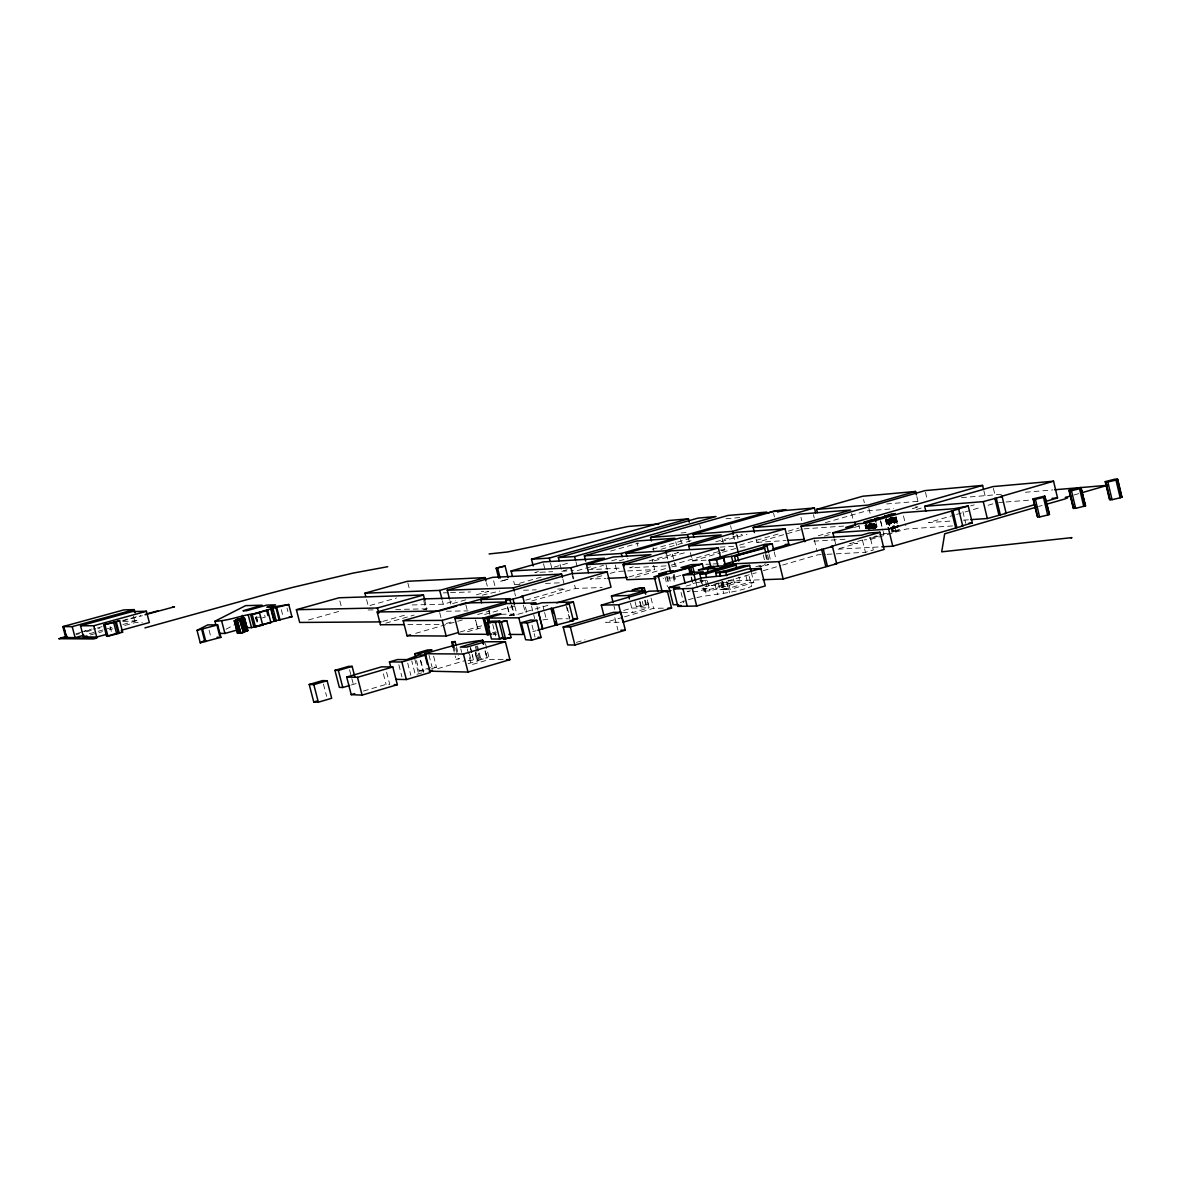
<?xml version="1.0" encoding="UTF-8"?>
<svg xmlns="http://www.w3.org/2000/svg" width="1181" height="1181" viewBox="0 0 1181 1181"><rect width="100%" height="100%" fill="white"/><g stroke="black" fill="none" stroke-linecap="round" stroke-linejoin="round"><path stroke-width="0.75" stroke-dasharray="5 3.75" d="M899.346 529.9L896.482 531.007M226.073 629.193L234.03 624.985M878.339 536.159L873.999 537.488M869.496 537.724L870.633 537.355M475.293 653.757L477.08 660.77L487.236 657.817L485.45 650.82M421.824 672.875L415.328 674.794L411.756 660.858M437.693 668.653L465.034 660.622M363.438 691.062L386.084 684.375L389.76 684.478L386.586 672.166M468.119 663.692L478.025 660.784L475.795 652.015M503.121 659.574L489.495 659.426L471.322 664.785L469.064 655.957M351.377 684.965L356.544 683.459L353.075 683.356L351.746 678.248M690.324 590.795L687.224 591.696L698.192 591.327L707.522 588.596L705.131 579.768M416.509 660.607L419.166 670.97L432.084 667.176L436.453 667.25L433.353 655.145M635.068 601.72L636.323 606.754L640.973 606.665L648.502 604.657L647.232 599.608M419.166 670.97L423.477 671.059L429.973 669.155M431.582 668.682L436.453 667.25M703.182 587.739L704.024 591.105L734.228 582.277L740.192 582.056L738.937 576.992M468.089 660.651L473.684 659.958L472.356 654.717M704.024 591.105L709.87 590.928L740.192 582.056M836.207 553.83L865.422 552.309L873.305 550.006L870.397 538.093M680.197 602.694C703.345 592.951 728.456 595.829 751.647 586.352L748.651 574.246M576.372 642.39L585.023 639.836M758.896 566.659L768.669 564.562L760.18 567.042M862.47 539.997L849.715 543.718L857.495 543.26L836.916 549.254L881.956 546.788M623.701 610.444L631.746 608.097L649.078 607.787L646.937 599.284M636.323 606.754L643.143 604.775L648.502 604.657M718.328 583.06L706.784 586.426L702.385 586.573M720.646 582.838L711.479 585.51L723.097 585.126L732.353 582.425L722.329 582.779M751.308 572.239L753.847 582.513L730.079 589.452L727.954 580.875L756.224 572.741M763.28 570.689L780.921 565.551M782.678 565.035L817.946 554.775L825.253 554.391M954.853 514.931L928.606 522.578L950.616 521.057M956.595 514.429L981.101 507.284M988.098 505.247L996.853 502.707M622.52 612.688L632.809 612.54L649.078 607.787M622.756 617.309L605.632 622.313L619.582 622.254M624.469 616.822L653.595 608.318L664.401 608.156M718.21 582.927L719.908 589.732L728.249 588.271L726.551 581.451M719.908 589.732L728.249 588.271M721.842 581.082L723.968 589.629L747.632 582.705L753.847 582.513M912.234 508.701L919.276 506.679L915.629 506.959M824.323 536.1L831.409 534.048M854.424 527.405L861.495 525.353M916.382 509.498L923.468 507.446M492.388 632.809L495.887 631.805M493.023 633.813L496.507 632.809M542.847 619.907L549.903 618.903M693.085 583.488L706.356 580.225L698.414 582.528M686.043 586.13L692.76 584.182L691.136 577.657M532.852 631.658L536.13 630.698M755.81 566.762L765.952 563.824M970.649 505.881L974.148 504.863M879.077 534.949L888.57 533.295M456.028 659.352L459.498 658.673L456.028 659.352L455.157 655.927M739.557 545.135L781.394 533.103M788.362 531.096L798.814 528.099M628.942 576.978L654.687 569.567L652.192 559.617M671.162 565.212L719.716 551.247M721.443 550.745L724.913 549.755L724.101 546.463M635.511 577.243L670.114 567.293M671.841 566.806L678.898 565.625M690.339 552.56L692.406 560.886L720.661 552.782M722.432 552.265L738.332 547.704M756.047 539.067L756.859 542.374L803.774 528.896L843.633 526.076M825.342 522.696L866.337 510.915L893.722 508.716M507.402 606.827L509.572 615.404L514.119 614.09L511.949 605.528M523.404 605.071L525.146 611.935L547.925 605.366M509.572 615.404L513.897 615.345L526.637 611.906L524.895 605.041M460.059 632.027L482.63 625.517M467.425 631.732L482.749 627.391M680.787 575.457L672.181 577.937L663.117 578.306M818.271 535.775L830.361 532.291M1073.898 495.016L1079.094 493.525M591.356 568.784L603.535 565.315M619.184 560.857L627.893 558.377M661.05 549.283L694.458 539.747M649.048 560.931L678.411 552.531L674.75 552.752M715.716 541.843L742.126 534.284M601.852 575.782L590.146 579.133L606.03 578.424M610.208 573.375L616.895 571.456L625.9 571.014M633.208 566.791L629.724 567.781L667.619 565.817M654.126 560.798L687.342 552.073M721.03 541.651L747.101 534.196M525.766 600.155L565.33 588.832L554.42 589.201M446.211 623.509L453.209 621.501M477.67 614.504L489.908 610.99M415.697 633.326L462.302 619.951M484.623 614.504L516.067 605.484M531.79 600.981L575.457 588.448L602.148 587.518M1038.571 506.501L1042.085 505.498M538.403 571.56L534.875 572.549L552.678 571.648M554.243 567.072L570.083 562.569M610.547 551.099L638.714 543.112M382.762 621.398L407.534 614.371M423.462 609.839L427.005 608.835L424.791 600.199M412.154 604.952L443.259 604.214L455.467 600.76M476.386 594.811L488.594 591.341L481.346 591.592M541.193 577.125L514.562 584.698L512.834 577.834M560.089 564.415L561.802 571.25L567.116 569.744M452.589 603.58L468.311 599.121M482.276 595.15L499.888 591.046M385.759 623.155L414.132 615.08M590.5 566.88L578.129 570.393L570.881 570.777M611.684 560.842L616.984 559.336M652.296 549.268L689.364 538.698M472.134 654.717L473.478 659.943L487.236 657.817M369.993 605.469L396.536 597.999M308.566 619.951L340.527 610.961M896.158 531.096L891.714 532.159M262.285 617.958L265.208 617.146L264.323 613.736M891.64 531.258L897.206 529.989M81.076 631.953L91.587 629.06M123.134 620.379L140.672 615.567M75.968 633.754L95.543 628.381M97.226 628.115L102.658 626.417M122.219 621.029L142.37 615.685M76.086 634.61L79.526 633.666M86.434 631.761L95.056 629.384M123.237 621.619L137.129 620.556L136.317 617.427M98.481 628.44L99.839 628.071M89.298 633.739L96.384 631.791M98.156 631.304L105.242 629.34M107.013 628.853L112.328 627.391M122.957 624.469L137.129 620.556M90.361 634.965L97.255 633.075M98.968 632.588L102.422 631.643M109.302 629.739L112.756 628.794M124.817 625.472L135.151 622.608L142.251 622.564M873.615 537.576L870.722 538.196M873.851 536.499L876.966 535.879M870.412 538.256L869.541 538.388M897.501 529.929L899.332 529.811M917.637 501.364L886.695 503.947M961.467 497.659L1001.636 494.263M1025.388 492.256L1052.773 489.938M739.719 517.573L725.902 518.71M998.683 502.56L1004.204 502.132M1006.05 501.984L1029.95 500.109M681.053 532.956L686.397 532.542M963.475 520.157L968.981 519.788M952.595 525.929L906.624 528.955L870.294 539.54L864.034 539.909M756.859 542.374L786.103 540.529M719.967 547.143L734.287 546.242M883.728 533.591L886.961 533.399M813.812 541.164L846.098 539.186M719.554 550.08L724.913 549.755M740.088 547.202L745.506 546.877M692.406 560.886L706.976 560.134M827.084 554.302L834.391 553.919M587.887 569.788L621.354 568.046M561.802 571.25L569.065 570.866M627.702 570.925L654.687 569.567M705.928 564.311L711.331 564.046M713.132 563.957L718.535 563.706M516.392 584.625L520.024 584.477M545.519 583.414L561.89 582.735M699.861 580.698L703.108 580.58M702.001 588.788L707.522 588.596M727.998 580.949L761.095 579.768M443.303 592.892L448.736 592.714M450.551 592.655L470.481 591.961M523.523 590.249L536.248 589.821M723.968 589.629L730.079 589.452M368.073 609.972L375.44 609.824M395.694 609.44L427.005 608.835M446.433 611.227L468.148 610.872M525.146 611.935L526.637 611.906M501.216 614.268L514.119 614.09M256.026 617.25L261.532 617.191M557.284 618.844L568.341 618.741M407.858 624.631L440.882 624.513M492.905 634.359L496.448 634.374M477.08 660.77L478.025 660.784M133.497 616.305L135.151 622.608M110.069 626.52L111.354 631.407M209.096 630.167L210.927 637.194M287.027 608.067L287.928 611.581M281.299 609.662L283.115 616.689M256.469 616.881L257.842 622.166M256.292 616.881L257.665 622.166M255.746 617.368L257.133 622.653M256.395 620.675L255.48 617.146L256.144 620.896M339.848 600.952L341.486 607.285M349.561 669.745L351.318 676.551M323.432 684.079L326.591 696.303M423.713 600.509L426.134 609.972M428.998 655.115L432.084 667.176M407.829 582.868L409.467 589.23M420.82 660.666L423.477 671.059M420.333 660.209L423.462 672.388M414.841 659.131L418.428 673.111M407.711 663.102L410.855 675.34M398.838 664.77L401.953 676.905M366.582 599.564L368.221 605.971M383.382 673.849L386.084 684.375M493.614 580.786L494.942 585.983M486.424 582.764L487.295 586.189M492.743 624.454L495.68 635.998M489.037 610.607L489.923 614.09M488.816 610.607L489.702 614.09M485.465 643.556L489.495 659.426M485.214 650.893L487 657.891M485.022 650.908L486.793 657.906M475.618 620.069L477.833 628.809L475.382 620.069M477.493 646.022L478.836 651.248M479.279 652.99L480.608 658.216M465.816 604.672L467.514 611.33M476.519 646.169L477.862 651.395M478.305 653.137L479.634 658.363M475.353 646.406L478.453 658.599M475.382 651.927L477.154 658.895M470.569 647.749L471.913 652.975M470.363 647.749L471.691 652.975M469.388 653.713L471.16 660.696M467.263 648.886L468.621 654.185M449.946 600.598L450.758 604.141M460.782 648.856L461.682 652.37M456.427 646.671L458.612 655.248M455.836 648.369L457.578 655.219M442.373 600.775L443.259 604.214M454.006 647.38L454.877 650.805M452.973 647.35L454.729 654.2M439.701 612.688L441 617.752M562.85 579.015L564.503 585.555M567.234 607.565L569.744 617.53M566.216 605.912L569.567 619.198M550.538 563.175L552.25 569.951M543.496 563.647L545.652 572.195M542.95 606.015L544.175 610.857M544.589 612.467L546.227 618.933M536.986 606.488L537.901 610.06M531.524 606.148L534.683 618.652M532.011 625.133L535.023 637.046M514.68 592.744L515.506 596.036M514.798 606.089L516.983 614.696M511.284 605.026L513.897 615.345M507.668 607.064L509.971 615.788M630.477 603.063L632.809 612.54M615.286 565.02L616.895 571.456M606.03 564.636L607.241 569.449M613.972 606.06L614.814 609.426M614.814 617.693L617.958 630.182M575.959 561.743L577.258 566.939M573.021 575.782L573.818 579M572.135 575.265L572.962 578.557M574.63 585.156L575.457 588.448M701.514 580.978L702.769 586.042M700.732 579.945L701.558 583.252M688.405 538.196L689.291 541.769M696.111 582.912L697.366 587.961M691.461 576.978L692.671 581.864M680.596 539.525L681.393 542.714M675.739 541.813L676.624 545.386M672.388 554.125L674.056 560.798M674.469 562.466L675.296 565.802M681.053 592.39L683.651 602.797M674.174 574.35L676.211 582.484M673.391 574.748L675.414 582.897M673.037 576.417L674.661 582.927M666.94 555.764L667.767 559.085M668.992 576.21L671.015 584.315M667.221 576.52L669.258 584.669M666.542 576.549L668.564 584.684M665.021 576.992L667.457 586.765M653.152 547.822L654.023 551.291M651.026 598.044L653.595 608.318M637.031 542.758L637.902 546.227M645.298 600.169L646.568 605.218M644.605 600.184L645.874 605.233M642.302 601.424L643.143 604.775M639.969 601.542L641.239 606.591M639.703 601.616L640.973 606.665M763.266 554.922L764.461 559.809M736.811 533.945L738.051 538.92M745.949 575.9L747.632 582.705M733.637 536.277L734.449 539.555M730.552 525.766L731.393 529.206M733.386 578.926L734.228 582.277M722.063 538.226L723.687 544.81M726.994 582.41L729.578 592.818M722.875 581.569L724.558 588.374M722.27 581.761L723.097 585.126M721.901 582.794L723.599 589.629M721.045 582.617L723.613 592.98M715.036 584.374L717.605 594.737M699.743 524.807L700.584 528.158M707.345 580.757L709.87 590.928M704.747 588.168L706.445 595.032M813.443 514.665L814.24 517.913M814.314 539.938L817.149 551.468M800.954 517.396L801.751 520.688M773.57 513.292L774.456 516.85M774.19 551.881L776.183 559.971M769.038 554.229L770.233 559.1M767.561 554.967L768.875 560.325M766.262 554.775L767.473 559.676M765.391 554.435L766.587 559.292M893.648 518.769L894.829 523.641M893.323 517.987L895.523 527.804M892.984 518.075L895.36 527.848M892.806 518.134L895.803 531.199M892.201 517.367L894.829 527.996M892.009 517.411L894.652 528.04M891.817 517.455L894.46 528.084M891.625 517.499L894.106 528.187M891.448 517.529L893.899 528.232M891.079 517.618L893.722 528.276M890.887 517.662L893.338 528.379M890.695 517.706L893.146 528.424M890.312 517.809L892.954 528.468M890.134 517.854L893.279 530.815M890.208 518.799L893.087 530.874M889.824 518.872L892.733 530.963M889.633 518.917L892.541 531.007M889.455 518.961L892.349 531.051M889.072 519.035L892.009 531.155M888.909 519.079L891.271 528.837M888.732 519.109L891.109 528.867M888.378 519.182L890.134 525.663M888.201 519.212L889.78 525.722M889.618 525.752L887.861 519.286L889.293 525.811M887.403 519.36L889.131 525.84M887.256 519.389L888.835 525.899M886.961 519.433L888.762 526.903M886.68 518.843L888.806 527.582M886.429 518.917L888.54 527.627M886.208 519.005L888.304 527.656M886.016 519.079L888.082 527.671M885.75 519.182L887.787 527.7M885.543 519.286L887.566 527.7M885.337 519.419L887.33 527.686M880.554 520.614L882.93 530.358M880.731 521.618L882.724 529.752M883.122 531.391L883.905 534.653M876.302 523.582L877.099 526.829M875.933 524.29L876.745 527.818M875.697 524.305L876.642 527.553M875.431 524.32L876.405 527.553M875.224 524.334L876.125 527.582M874.767 523.272L875.903 527.612M874.53 523.36L875.608 528.291M874.28 523.449L875.475 528.335M874.161 523.493L875.224 528.424M873.881 523.582L874.929 528.512L873.586 523.67M873.438 523.714L874.471 528.66M873.128 523.803L874.324 528.704M872.966 523.862L873.984 528.793M868.891 508.48L870.545 515.285M872.626 523.951L873.822 528.852M872.449 524.01L873.468 528.94M872.095 524.098L873.29 528.999L871.622 523.286M871.43 523.331L872.936 529.088M871.238 523.375L872.567 529.191M871.061 523.419L872.375 529.236M870.869 523.463L872.198 529.28M870.486 523.552L871.681 528.424M870.308 523.596L871.489 528.468M870.117 523.641L871.12 528.557M869.747 523.729L870.928 528.601M863.562 499.489L864.344 502.752M869.556 523.774L870.751 528.645M869.378 523.818L870.574 528.689M869.305 524.792L870.19 528.793M868.95 524.866L870.013 528.837M868.758 524.91L869.836 528.896M868.581 524.955L869.482 528.985M868.227 525.028L869.319 529.029M868.05 525.058L868.98 529.132M867.887 525.087L868.817 529.177M868.493 529.28L867.548 525.161L868.183 528.438M867.075 525.235L868.02 528.468M866.706 524.792L867.725 528.527M866.633 525.309L867.43 528.571M866.19 524.763L867.282 528.601M866.072 524.792L867.016 528.63M865.85 524.881L866.78 528.66M865.658 524.955L866.559 528.689M865.393 525.058L866.249 528.719M865.186 525.161L866.013 528.734M864.979 525.294L865.806 528.719M858.882 525.353L859.679 528.601M862.514 540.396L865.422 552.309M851.604 513.381L853.258 520.201M834.495 539.392L836.104 545.962M925.476 492.3L927.129 499.105M916.81 496.537L918.05 501.6M903.465 515.92L905.842 525.693M896.099 516.791L898.505 526.696M895.951 516.791L898.298 526.829M896.039 518.415L898.106 526.933M895.744 518.444L897.855 527.036M895.287 517.352L897.649 527.11M895.168 517.396L897.427 527.198M894.932 517.485L897.176 527.287M894.681 517.558L897.058 527.331M894.401 517.662L895.995 524.157M894.268 517.706L895.7 524.261M893.973 517.795L896.187 527.597M893.663 517.883L896.025 527.656M893.486 517.942L895.862 527.7M993.398 488.373L995.125 495.533M983.862 490.705L985.559 497.777M962.884 511.55L965.718 523.345M506.989 579.413L499.533 581.524L508.465 579.34L506.989 579.413"/><path stroke-width="1.5" d="M895.346 513.691L892.541 514.739M884.495 516.215L891.035 514.207M864.138 522.091L870.456 520.127M874.855 519.61L870.013 521.175M561.61 574.114L492.743 577.332L447.2 590.234L513.425 587.813L561.61 574.114L562.436 577.376M460.265 605.026L488.24 597.069L423.315 598.929L377.167 611.979L380.43 624.66M377.167 611.979L439.273 611.005L456.767 606.03M247.789 630.654L244.437 618.106L240.112 619.671L243.36 632.145L247.789 630.654L244.541 618.209L241.19 618.682L234.237 620.807L237.484 633.267L239.138 632.573M219.592 635.54L216.92 624.867L207.723 624.897L197.02 630.359L200.268 642.818L204.844 640.412M215.843 624.69L214.942 621.221L245.633 605.632L262.108 605.203L242.976 610.784L246.622 610.71L266.832 605.085L275.498 604.864L266.862 607.255L271.984 607.137L288.755 604.495L291.958 616.807L273.977 621.176L271.246 610.636M1071.108 538.019L1071.979 537.606L941.7 551.837L944.697 533.797L1036.8 507.003M118.307 633.488L122.632 632.16L119.635 620.748L103.633 624.852L106.644 636.264L107.958 636.279L118.307 633.488L115.28 622.062L119.635 620.748M106.644 636.264L119.488 632.588M1073.175 507.845L1075.655 508.361L1085.546 505.837L1080.733 487.487L1068.982 490.307L1073.175 507.845L1074.858 507.254M1120.193 497.777L1121.95 497.186L1117.772 479.53L1114.982 479.132L1105.224 481.641L1109.402 499.223L1112.03 499.696L1120.193 497.777L1116.001 480.136L1117.772 479.53M1047.695 515.049L1049.466 514.444L1044.772 496.094L1033.065 498.899L1037.258 516.392L1039.605 516.953L1047.695 515.049L1043.487 497.467L1045.274 496.876M1068.982 490.307L1071.462 490.75L1081.353 488.24M668.904 587.533L679.769 587.178L673.524 589.009L677.85 606.37L696.701 606.03L765.244 585.938L760.918 568.445L747.366 569.05L725.282 575.457L702.193 577.893L668.904 587.533L673.2 604.746L678.647 604.642M673.524 589.009L692.317 588.404L760.918 568.445M432.571 670.173L429.146 671.177L468.016 672.048L509.926 659.648L505.379 641.696L485.007 641.8L466.82 647.114L460.324 647.099L482.778 640.323L483.664 643.822M313.747 701.957L318.353 702.193L331.669 698.266L327.137 680.728L322.531 680.596L309.215 684.478L313.747 701.957L317.069 700.983M351.244 694.649L362.095 695.122L397.347 684.7L392.801 666.985L381.581 666.837L346.697 677.038L351.244 694.649L354.728 693.631M395.694 679.326L406.353 679.547L430.224 672.491L425.736 654.983L419.004 654.983L406.825 659.603L397.51 659.559L389.45 661.921L390.793 667.132M677.85 606.37L680.965 605.454M309.215 684.478L313.806 684.626L327.137 680.728M487.192 634.699L491.001 634.005L487.192 634.699L483.044 618.15L454.921 618.431L458.937 634.182L487.148 634.315M389.45 661.921L401.85 661.995L425.736 654.983M346.697 677.038L357.503 677.318L392.801 666.985M354.772 676.624L352.145 666.394L348.675 666.35L334.946 670.35L339.346 687.372L342.77 687.49L349.65 685.482M427.36 664.209L424.688 653.757L463.424 654.008L505.379 641.696M881.956 546.788L892.777 546.198L962.722 526.003L958.632 509.041L957.363 509.144L968.228 505.985L972.317 522.903L961.452 526.091L962.722 526.003M970.812 519.655L987.331 518.518L1006.153 513.322L1002.093 496.448L1000.72 496.566L1053.555 481.198L1057.541 497.939L1045.229 501.556M1034.674 504.641L1004.765 513.41L1006.153 513.322M762.941 579.709L783.165 578.985L836.694 563.736L832.472 546.478L830.819 546.567L879.948 532.291L884.126 549.431L835.041 563.809L836.694 563.736M574.881 645.018L625.354 630.196L620.852 612.245L613.47 612.334L563.175 626.978L567.707 644.929L574.881 645.018L570.334 626.949L563.175 626.978M334.946 670.35L338.356 670.409L352.145 666.394M414.738 653.713L427.67 649.934L432.025 649.949L419.048 653.743L414.738 653.713L415.623 657.167M424.688 653.757C444.573 648.015 462.893 642.213 482.778 640.323M503.475 639.098L511.063 637.519L506.826 620.822L504.671 620.837L499.238 622.417L503.475 639.098L511.063 637.519M577.568 618.667L569.98 620.866L573.405 620.63L569.212 603.978L565.802 604.259L573.39 602.059L577.568 618.667L573.877 618.696M490.012 622.992L488.875 618.076L518.813 617.796L551.01 608.451L555.262 625.31L556.044 625.089L555.203 621.752M555.262 625.31L573.405 620.63M925.845 511.196L924.664 506.324L983.256 501.63L1002.093 496.448M879.948 532.291L869.157 532.985L861.274 535.288L813.916 538.3L723.879 564.297L778.899 561.639L832.472 546.478M570.334 626.949L620.852 612.245M601.306 605.1L649.314 591.194L667.265 590.677L671.59 608.053L623.066 622.239L618.682 604.761L601.306 605.1L603.89 615.434M486.882 617.796L483.073 618.504L486.882 617.796L489.362 627.524M613.131 602.694L611.448 595.962L627.539 591.312L644.811 590.766L645.667 594.176M683.076 575.029L692.361 572.342L703.345 571.811L694.015 574.512L683.076 575.029L685.157 583.37M707.345 568.843L716.527 566.186L728.19 565.64L718.934 568.312L707.345 568.843L708.172 572.18M834.096 537.739L832.885 532.808L853.494 526.859L845.729 527.405L858.484 523.714L866.308 523.168L902.668 512.657L954.041 508.716L968.228 505.985M924.664 506.324L992.97 486.587L1053.555 481.198M644.295 587.828L632.115 589.983L638.951 588.005L644.295 587.828L645.549 592.877M701.086 579.295L699.831 574.232L730.05 565.463L735.999 565.168L736.841 568.548M611.448 595.962L628.528 595.49L644.811 590.766M699.831 574.232L705.662 573.966L735.999 565.168M716.527 576.107L715.671 572.711L724.012 571.205M715.671 572.711L719.362 572.549L743.41 565.669L749.61 565.389L750.88 570.526M720.572 575.959L719.731 572.534L725.828 572.283L749.61 565.389M487.281 622.49L495.459 622.446L500.139 621.088L491.901 621.162L487.281 622.49L491.473 638.995L499.681 639.069L504.361 637.71L501.054 637.681M618.682 604.761L667.265 590.677M665.863 591.991L670.911 590.53M537.754 630.226L556.044 625.089M832.885 532.808L888.614 529.103L958.632 509.041M483.044 618.15L497.024 614.15L501.084 614.09L487.163 618.091L488.403 622.963M556.694 602.841L611.035 587.193L607.196 571.899L571.722 573.612L480.815 599.505L481.656 602.841M403.193 620.719L442.166 620.365L506.457 601.97L465.403 603.004L403.193 620.719L407.061 635.791L446.167 636.028L458.331 632.529M710.785 566.718L709.176 560.237L764.919 544.264L772.197 543.806L773.791 550.272M657.906 591.46L654.244 576.756L666.409 573.272L658.703 573.966L667.782 571.353L673.362 571.087L671.827 571.53L672.58 571.486L688.7 567.854L689.925 572.755M768.624 552.619L767.03 546.124L731.497 556.369L718.889 558.037L723.628 557.786L725.651 565.906M699.063 564.326L690.959 564.725L680.979 567.589L689.025 567.205L702.311 563.942L703.522 568.829M654.244 576.756L658.408 576.594L688.7 567.854M692.273 573.302L690.649 566.791L702.311 563.942M709.176 560.237L716.468 559.853L723.628 557.786M772.197 543.806L763.398 546.345L767.03 546.124M499.238 622.417L506.826 620.822M553.092 613.426L551.837 608.436L551.069 608.658L569.212 603.978M735.719 561.137L734.508 556.236L761.656 548.412L764.653 548.25L765.864 553.151M734.508 556.236L764.653 548.25M804.852 541.725L801.028 526.18L854.704 522.282L982.577 485.406L983.433 488.949M875.121 518.71L884.613 517.012L875.121 518.71L875.903 521.958M704.909 568.489L711.803 566.511M773.083 548.825L788.864 544.264L785.07 528.808L736.413 532.291L688.685 545.902L689.512 549.239M452.973 647.35L451.659 642.213L455.113 641.534L455.984 644.959M451.659 642.213L455.113 641.534M1070.429 496.02L1065.232 497.511L1067.491 497.791L1064.982 498.958L1045.613 504.494M1080.822 493.023L1107.557 485.302L1054.603 489.775M693.926 537.458L693.144 534.27L732.412 531.347L814.403 507.948L815.599 512.82M586.499 564.607L623.479 562.496L650.952 554.642L613.279 556.974L586.499 564.607L588.522 572.682M626.107 553.328L665.7 550.789L721.237 534.934L680.197 537.931L626.107 553.328L626.904 556.546M655.868 578.587L626.86 579.723L623.081 564.621L671.561 550.789L718.269 547.954L720.853 558.333M753.198 527.508L800.142 514.104L850.763 509.985L802.416 523.847L753.198 527.508L754.408 532.469M817.414 512.687L816.602 509.395L862.765 496.227L915.585 491.458L916.412 494.839M506.531 603.402L505.66 599.978L510.207 598.678L480.815 599.505M607.196 571.899L521.234 596.494L522.725 596.449L524.453 603.314M505.66 599.978L509.971 599.874L522.725 596.449M454.921 618.431L506.782 603.594L536.085 602.915L531.066 604.362L536.469 604.244L542.138 602.782L573.39 602.059M407.061 635.791L410.516 634.802M623.081 564.621L668.269 562.289L718.269 547.954M688.685 545.902L735.896 542.906L785.07 528.808M915.585 491.458L868.065 505.084L816.602 509.395M801.028 526.18L925.063 490.602L982.577 485.406M584.374 555.823L636.589 541.031L674.838 538.241L621.28 553.476L584.374 555.823L585.687 561.064M650.554 537.429L727.998 515.462L766.823 512.067L687.519 534.624L650.554 537.429L651.425 540.883M511.093 570.969L570.984 567.736L604.436 558.229L543.068 561.935L511.093 570.969L512.392 576.121M693.144 534.27L773.142 511.521L814.403 507.948M531.583 640.176L541.075 637.489L536.735 620.35L530.727 620.025L521.279 622.682L525.604 639.718L531.583 640.176L527.243 623.022L521.279 622.682M498.677 578.188L496.153 568.194L505.084 565.994L508.037 577.671M496.153 568.194L505.084 565.994M533.192 565.891L531.509 559.218L668.874 520.511L688.434 518.813L689.261 522.15M531.509 559.218L549.268 558.096L688.434 518.813M380.991 621.9L299.694 622.446L296.387 609.706L377.418 607.994L423.462 595.003L424.791 600.199M365.756 596.361L364.929 593.172L439.731 590.411L485.111 577.612L485.981 581.037M558.362 557.58L698.074 518.09L716.011 516.525L574.645 556.546L558.362 557.58L559.233 561.005M766.558 513.263L775.415 510.768L785.882 509.661L777.526 512.008M527.243 623.022L536.735 620.35M364.929 593.172L407.415 581.273L485.111 577.612M219.814 633.4L224.921 633.444L236.968 630.064M255.583 626.727L256.484 626.476M245.574 627.657L251.538 627.657L257.591 625.96M274.479 621.044L271.143 608.746L274.671 621.176L258.757 625.679M267.969 615.552L266.596 610.267L267.688 610.252L270.892 622.579L256.971 626.181M200.268 642.818L220.921 637.327L217.673 624.882L216.802 624.897M259.51 612.806L250.712 614.843L253.915 627.2L262.728 625.162L259.51 612.806L258.403 612.836M240.806 619.685L237.278 620.542L240.525 633.031C251.745 634.345 231.86 601.985 243.626 632.16M240.525 633.031L244.054 632.175M214.942 621.221C228.273 620.985 241.854 615.168 254.387 613.633M267.688 610.252L253.767 613.854M271.143 608.746L288.755 604.495M197.02 630.359L217.673 624.882M296.387 609.706L339.036 597.778L423.462 595.003M892.201 514.827L884.525 516.318M121.289 630.27L149.352 622.52L146.4 611.271L132.242 611.581L80.529 625.782L83.467 636.869L96.739 637.061L107.264 634.153M144.953 627.893L266.552 594.25A125.806 7.927 -14.5 0 1 293.39 587.223L353.119 573.095L387.737 566.703M83.984 635.216L75.126 637.651L66.505 637.519L63.626 626.653L66.638 637.474L65.737 637.46L62.859 626.609L72.218 626.639L134.25 609.617L135.077 612.747M80.529 625.782L93.757 625.738L146.4 611.271M103.633 624.852L115.28 622.062M145.927 614.12L158.195 610.739M67.081 636.205L60.482 638.094L62.445 637.681M145.027 614.755L174.508 606.783L172.5 607.182M83.467 636.869L86.907 635.924M62.859 626.609L123.902 609.883L134.25 609.617M240.112 619.671L234.237 620.807M242.755 631.525L244.437 631.126M869.644 521.264L866.751 521.899M1033.065 498.899L1033.567 499.666L1043.487 497.467M1105.224 481.641L1105.962 482.35L1116.001 480.136M237.484 633.267L241.662 632.588M891.404 514.119L895.375 513.573M871.179 519.965L874.929 519.448M866.603 521.928L864.212 522.194M245.914 630.802L247.685 630.565M1052.035 498.367L1057.541 497.939M658.821 524.024L628.248 526.46L507.564 551.97L489.096 553.948M969.025 523.124L972.317 522.903M787.919 540.411L804.364 539.377M785.262 544.485L788.864 544.264M720.838 556.945L722.167 556.871M607.802 578.336L627.229 577.465M270.789 608.879L255.554 613.352M551.01 608.451L551.837 608.436M668.003 608.097L671.59 608.053M261.606 625.177L262.728 625.162M289.301 616.836L291.958 616.807M487.163 618.091L488.875 618.076M269.799 622.594L270.892 622.579M380.326 624.734L404.182 624.646M620.911 630.182L625.354 630.196M220.921 637.327L217.083 637.253M237.278 620.542L240.939 633.046M121.082 632.145L122.632 632.16M508.863 634.433L523.05 634.492L518.813 617.796M506.531 659.603L509.926 659.648M394.306 684.611L397.347 684.7M538.049 637.268L541.075 637.489M1121.197 496.404L1121.95 497.186M1084.911 505.04L1085.546 505.837M1048.964 513.602L1049.466 514.444M72.218 626.639L75.126 637.651M116.21 621.678L119.222 633.105M113.671 622.446L116.683 633.872M104.947 624.838L107.958 636.279M93.757 625.738L96.739 637.061M221.703 621.162L224.921 633.444M202.571 629.089L205.834 641.549M201.611 629.074L204.859 641.534M276.841 607.816L280.045 620.143M275.97 607.831L279.159 620.158M273.032 608.658L276.236 620.97M252.306 614.814L255.524 627.185M248.32 615.316L251.538 627.657M244.098 618.431L247.346 630.905M245.176 623.494L247.036 630.61M242.385 615.404L246.371 631.259M241.751 619.213L244.998 631.687M236.805 620.483L240.053 632.957M235.477 620.748L238.739 633.223M234.724 620.542L237.971 633.001M234.502 620.881L237.75 633.341M357.503 677.318L362.095 695.122M338.356 670.409L342.77 687.49M313.806 684.626L318.353 702.193M401.85 661.995L406.353 679.547M377.418 607.994L378.761 613.219M501.364 622.402L505.616 639.113M495.459 622.446L499.681 639.069M484.623 618.46L488.742 634.669M482.542 640.382L483.442 643.881M482.35 640.397L483.236 643.896M447.289 590.175L449.415 598.929M463.424 654.008L468.016 672.048M439.731 590.411L441.945 599.047M452.692 642.228L454.006 647.38M442.166 620.365L446.167 636.028M549.268 558.096L550.11 561.477M553.136 608.628L557.343 625.31M513.425 587.813L514.252 591.105M513.056 599.21L514.37 604.362M509.971 599.874L510.842 603.314M497.6 568.105L500.139 578.114M621.28 553.476L622.077 556.664M623.479 562.496L624.306 565.817M628.528 595.49L629.384 598.9M574.645 556.546L575.516 560.015M570.984 567.736L572.608 574.173M687.519 534.624L688.405 538.196M692.775 566.688L694.398 573.213M694.015 574.512L695.683 581.244M689.025 567.205L690.649 573.73M692.317 588.404L696.701 606.03M682.958 588.714L687.224 606.222M665.7 550.789L666.527 554.11M668.269 562.289L670.882 572.726M658.408 576.594L662.098 591.327M642.361 588.389L643.202 591.755M641.652 588.404L642.494 591.77M735.896 542.906L738.45 553.269M732.412 531.347L733.224 534.639M737.461 556.103L738.671 561.005M731.497 556.369L733.106 562.879M723.112 556.812L724.307 561.669M725.828 572.283L726.684 575.723M716.468 559.853L718.092 566.349M719.362 572.549L720.203 575.974M705.662 573.966L706.504 577.361M823.26 549.15L827.497 566.437M821.577 549.239L825.814 566.496M778.899 561.639L783.165 578.985M888.614 529.103L892.777 546.198M854.704 522.282L855.487 525.501M952.816 510.738L956.905 527.7M951.546 510.827L955.65 527.789M996.306 498.131L1000.366 515.019M994.86 498.249L998.919 515.108M983.256 501.63L987.331 518.518M1081.087 487.915L1085.28 505.498M1081.161 489.244L1084.498 503.283M1079.582 488.831L1083.774 506.442M1071.462 490.75L1075.655 508.361M1069.602 491.045L1073.795 508.627M1069.351 490.735L1073.529 508.302M1044.772 496.094L1049.245 514.075M1035.397 499.386L1039.605 516.953M1033.567 499.666L1037.774 517.219M1117.861 480.962L1121.625 496.832M1117.034 478.807L1118.289 484.092M1119.116 487.605L1120.784 494.647M1107.852 482.055L1112.03 499.696M1105.962 482.35L1110.155 499.991M1105.652 482.04L1109.83 499.652M59.05 638.714L93.506 638.936L96.886 638.05L62.268 637.873L59.05 638.714M709.781 566.644L698.266 569.98L702.651 569.773L714.195 566.437L709.781 566.644M241.692 618.135L235.713 619.804L242.577 618.121L241.692 618.135M538.447 612.142L542.67 628.809L538.447 612.142"/></g></svg>
